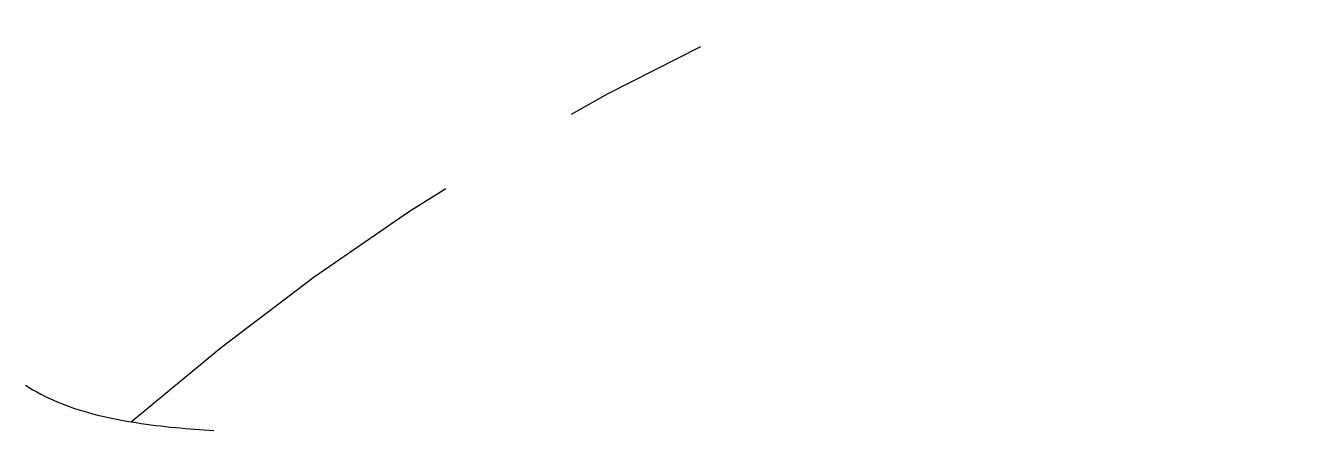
# Model space of a CAD drawing. Extents: x -613 to 599, y 141 to 558.
# Drawn here: x -461.31 to -448.16, y 357.05 to 361.22 of the extents above; entities that cross this region are included whole.
import ezdxf

# ---------------------------------------------------------------- set-up
doc = ezdxf.new("R2010")
doc.units = 0
doc.linetypes.add('PHANTOM', pattern=[15, 7.5, -1.5, 1.5, -1.5, 1.5, -1.5])
doc.layers.get('0').update_dxf_attribs({"linetype": 'CONTINUOUS'})

msp = doc.modelspace()

# ---------------------------------------------------------------- linework, layer by layer
at = {"color": 7}
msp.add_polyline3d([(-461.314, 357.518, 0), (-461.276, 357.493, 0), (-461.238, 357.47, 0), (-461.198, 357.447, 0), (-461.158, 357.425, 0), (-461.116, 357.404, 0), (-461.075, 357.383, 0), (-461.032, 357.364, 0), (-460.989, 357.345, 0), (-460.944, 357.327, 0), (-460.9, 357.31, 0), (-460.854, 357.293, 0), (-460.809, 357.278, 0), (-460.762, 357.263, 0), (-460.715, 357.248, 0), (-460.668, 357.235, 0), (-460.62, 357.222, 0), (-460.572, 357.209, 0), (-460.523, 357.198, 0), (-460.474, 357.186, 0), (-460.425, 357.176, 0), (-460.375, 357.166, 0), (-460.326, 357.156, 0), (-460.276, 357.147, 0), (-460.226, 357.139, 0), (-460.175, 357.131, 0), (-460.125, 357.123, 0), (-460.074, 357.116, 0), (-460.024, 357.109, 0), (-459.973, 357.103, 0), (-459.923, 357.097, 0), (-459.872, 357.091, 0), (-459.822, 357.086, 0), (-459.772, 357.081, 0), (-459.722, 357.077, 0), (-459.672, 357.072, 0), (-459.622, 357.068, 0), (-459.573, 357.064, 0), (-459.524, 357.061, 0), (-459.475, 357.058, 0), (-459.426, 357.054, 0), (-459.378, 357.051, 0)], dxfattribs=at)
at = {"color": 3, "linetype": 'PHANTOM'}
msp.add_arc((-442.773, 337.061), 26.6, 90, 130.9943, dxfattribs=at)

doc.saveas('drawing.dxf')
